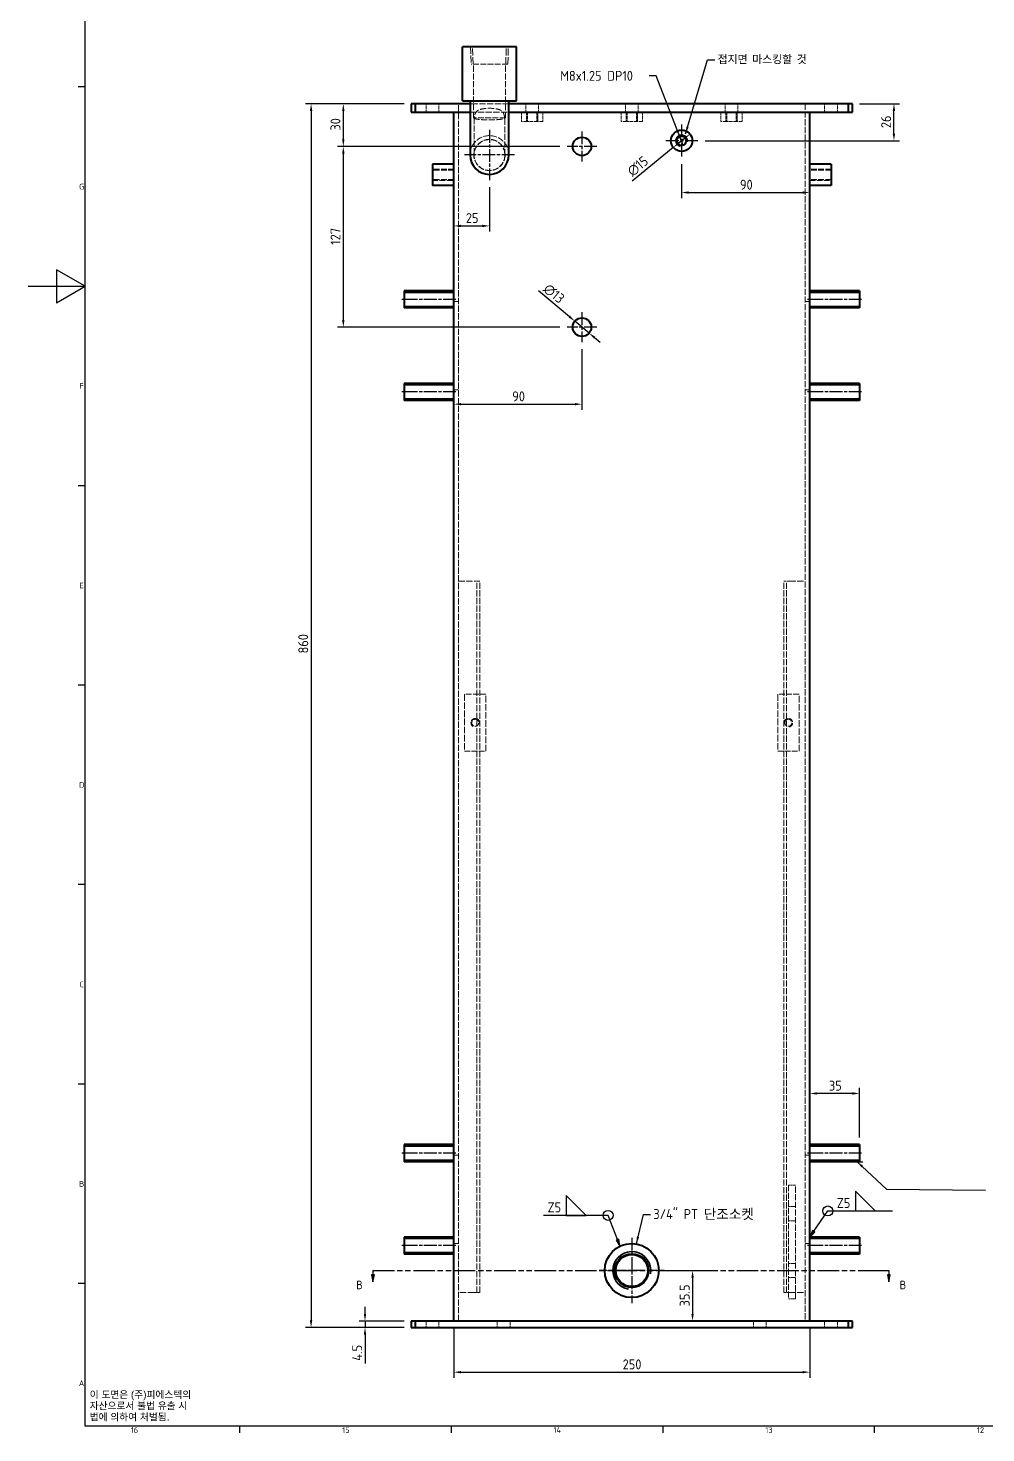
# Model space of a CAD drawing. Header units: millimetres. Extents: x 0 to 2378, y 0 to 1682.
# Drawn here: x 0 to 673, y 35 to 1022 of the extents above; entities that cross this region are included whole.
import ezdxf

# ---------------------------------------------------------------- set-up
doc = ezdxf.new("R2010")
doc.units = ezdxf.units.MM
doc.header["$LTSCALE"] = 2
for name, pattern in [('CHAIN', [0.3543, 0.2362, -0.0295, 0.0591, -0.0295]), ('DASHED', [0.2067, 0.1654, -0.0413]), ('DOUBLE_DASH_CHAIN', [1.2403, 0.6614, -0.0827, 0.1654, -0.0827, 0.1654, -0.0827])]:
    doc.linetypes.add(name, pattern=pattern)
doc.layers.get('0').update_dxf_attribs({"color": 3, "lineweight": 25})
for name, color, linetype, lineweight in [('가려진 것(ISO)', 2, 'DASHED', 18), ('가시적인 것(ISO)', 3, 'Continuous', 40), ('가시적인 좁은 것(ISO)', 3, 'Continuous', 35), ('경계(ISO)', 7, 'Continuous', 25), ('기호(ISO)', 5, 'Continuous', 25), ('단면선(ISO)', 7, 'CHAIN', 25), ('중심 표식(ISO)', 1, 'Continuous', 25), ('중심선(ISO)', 1, 'Continuous', 25), ('치수(ISO)', 2, 'Continuous', 25)]:
    doc.layers.add(name, color=color, linetype=linetype, lineweight=lineweight)
doc.styles.add('문자 텍스트_M2B', font='isocp.shx')
doc.styles.add('문자 텍스트_PSTEK_POSCO', font='isocp.shx')
doc.styles.add('치수 텍스트_PSTEK_POSCO', font='isocp.shx')
doc.dimstyles.new('치수_PSTEK_POSCO', dxfattribs={"dimscale": 2, "dimtxt": 3.5, "dimasz": 2.5, "dimexe": 2, "dimexo": 2.5, "dimgap": 1, "dimtad": 1, "dimrnd": 1e-08, "dimdsep": 46, "dimtxsty": '치수 텍스트_PSTEK_POSCO', "dimcen": 0.09, "dimdle": 10, "dimclrd": 7, "dimclre": 7, "dimclrt": 2, "dimadec": 1, "dimazin": 2, "dimtfac": 1, "dimtmove": 0, "dimatfit": 3, "dimfxl": 0, "dimtolj": 1, "dimlwd": -1, "dimlwe": -1, "dimarcsym": 0})
doc.dimstyles.new('치수_PSTEK_POSCO$7', dxfattribs={"dimscale": 2, "dimtxt": 3.5, "dimasz": 2.5, "dimexe": 2, "dimexo": 2.5, "dimgap": 1, "dimtad": 1, "dimrnd": 1e-08, "dimdsep": 46, "dimtxsty": '치수 텍스트_PSTEK_POSCO', "dimcen": 0.09, "dimdle": 10, "dimclrd": 7, "dimclre": 7, "dimclrt": 2, "dimadec": 1, "dimazin": 2, "dimtfac": 1, "dimtmove": 0, "dimatfit": 3, "dimfxl": 0, "dimtolj": 1, "dimlwd": -1, "dimlwe": -1, "dimarcsym": 0})

# ---------------------------------------------------------------- blocks, each defined once
blk = doc.blocks.new('경계 Default Border')
at = {"layer": '경계(ISO)'}
for p, q in [((20, 490.58), (17.6, 490.58)), ((20, 350.42), (17.6, 350.42)), ((20, 280.33), (17.6, 280.33)), ((20, 210.25), (17.6, 210.25)), ((20, 140.17), (17.6, 140.17)), ((20, 70.08), (17.6, 70.08)), ((74.31, 20), (74.31, 17.6)), ((148.63, 20), (148.63, 17.6)), ((222.94, 20), (222.94, 17.6)), ((297.25, 20), (297.25, 17.6))]:
    blk.add_line(p, q, dxfattribs=at)
at = {"layer": '경계(ISO)', "flags": 128}
for points in [[(20, 20), (20, 821), (1169, 821), (1169, 20), (20, 20)], [(0, 420.5), (20, 420.5), (10, 426.27), (10, 414.73), (20, 420.5)]]:
    blk.add_lwpolyline(points, dxfattribs=at)
at = {"layer": '경계(ISO)', "color": 2, "char_height": 2, "attachment_point": 7, "style": '문자 텍스트_PSTEK_POSCO'}
for s, insert in [('G', (17.92, 454.52)), ('F', (18.03, 384.46)), ('E', (18.03, 314.36)), ('D', (17.92, 244.27)), ('C', (18.03, 174.19)), ('B', (17.92, 104.11)), ('A', (17.81, 34.04)), ('16', (36.04, 17.58)), ('15', (110.35, 17.58)), ('14', (184.55, 17.6)), ('13', (258.97, 17.58)), ('12', (333.29, 17.58))]:
    blk.add_mtext(s, dxfattribs=dict(at, insert=insert))
blk = doc.blocks.new('2dTransSection1')
at = {"layer": '단면선(ISO)', "linetype": 'DOUBLE_DASH_CHAIN', "ltscale": 5.724597}
blk.add_line((121.13, 74.64), (302.36, 74.64), dxfattribs=at)
at = {"layer": '단면선(ISO)', "linetype": 'Continuous'}
for p, q in [((121.13, 74.64), (124.85, 74.64)), ((121.13, 74.64), (121.13, 73.14)), ((298.63, 74.64), (302.36, 74.64)), ((302.36, 74.64), (302.36, 73.14)), ((120.63, 73.14), (121.13, 70.64)), ((121.63, 73.14), (120.63, 73.14)), ((121.13, 73.14), (121.13, 70.64)), ((121.13, 70.64), (121.63, 73.14)), ((301.86, 73.14), (302.36, 70.64)), ((302.86, 73.14), (301.86, 73.14)), ((302.36, 73.14), (302.36, 70.64)), ((302.36, 70.64), (302.86, 73.14))]:
    blk.add_line(p, q, dxfattribs=at)
at = {"layer": '단면선(ISO)', "linetype": 'Continuous', "flags": 128}
for points in [[(120.63, 73.14), (121.13, 70.64), (121.63, 73.14), (120.63, 73.14)], [(301.86, 73.14), (302.36, 70.64), (302.86, 73.14), (301.86, 73.14)]]:
    blk.add_lwpolyline(points, dxfattribs=at)
at = {"layer": '단면선(ISO)'}
for points in [[(120.63, 73.14), (121.13, 70.64), (121.63, 73.14), (120.63, 73.14)], [(301.86, 73.14), (302.36, 70.64), (302.86, 73.14), (301.86, 73.14)]]:
    blk.add_solid(points, dxfattribs=at)
at = {"layer": '단면선(ISO)', "char_height": 3, "attachment_point": 7, "style": '문자 텍스트_M2B'}
for insert in [(115.27, 68.08), (306.17, 68.08)]:
    blk.add_mtext('B', dxfattribs=dict(at, insert=insert))
blk = doc.blocks.new('*D24')
at = {"layer": 'Defpoints', "color": 0, "transparency": 16777216}
for p in [(236.7, 113.79), (269.12, 113.79), (269.12, 109.29)]:
    blk.add_point(p, dxfattribs=at)
at = {"layer": '치수(ISO)', "color": 7, "transparency": 16777216}
for p, q in [((236.7, 118.79), (236.7, 123.79)), ((264.12, 113.79), (232.7, 113.79)), ((264.12, 109.29), (232.7, 109.29)), ((236.7, 113.79), (236.7, 109.29)), ((236.7, 104.29), (236.7, 83.86))]:
    blk.add_line(p, q, dxfattribs=at)
for points in [[(235.86, 118.79), (237.53, 118.79), (236.7, 113.79)], [(235.86, 104.29), (237.53, 104.29), (236.7, 109.29)]]:
    blk.add_solid(points, dxfattribs=at)
at = {"layer": '치수(ISO)', "color": 2, "transparency": 16777216, "insert": (231.2, 85.86), "char_height": 7, "attachment_point": 4, "rotation": 90, "style": '치수 텍스트_PSTEK_POSCO'}
blk.add_mtext('\\A1;4.5', dxfattribs=at)
blk = doc.blocks.new('*D25')
at = {"layer": 'Defpoints', "color": 0, "transparency": 16777216}
for p in [(299.12, 113.79), (549.12, 113.79), (549.12, 77.84)]:
    blk.add_point(p, dxfattribs=at)
at = {"layer": '치수(ISO)', "color": 7, "transparency": 16777216}
for p, q in [((299.12, 108.79), (299.12, 73.84)), ((549.12, 108.79), (549.12, 73.84)), ((304.12, 77.84), (544.12, 77.84))]:
    blk.add_line(p, q, dxfattribs=at)
for points in [[(304.12, 78.67), (304.12, 77.01), (299.12, 77.84)], [(544.12, 78.67), (544.12, 77.01), (549.12, 77.84)]]:
    blk.add_solid(points, dxfattribs=at)
at = {"layer": '치수(ISO)', "color": 2, "transparency": 16777216, "insert": (417.73, 83.34), "char_height": 7, "attachment_point": 4, "style": '치수 텍스트_PSTEK_POSCO'}
blk.add_mtext('\\A1;250', dxfattribs=at)
blk = doc.blocks.new('*D26')
at = {"layer": 'Defpoints', "color": 0, "transparency": 16777216}
for p in [(269.12, 969.29), (221.46, 939.29), (378.62, 939.29)]:
    blk.add_point(p, dxfattribs=at)
at = {"layer": '치수(ISO)', "color": 7, "transparency": 16777216}
for p, q in [((264.12, 969.29), (217.46, 969.29)), ((221.46, 964.29), (221.46, 944.29)), ((373.62, 939.29), (217.46, 939.29))]:
    blk.add_line(p, q, dxfattribs=at)
for points in [[(220.63, 964.29), (222.3, 964.29), (221.46, 969.29)], [(220.63, 944.29), (222.3, 944.29), (221.46, 939.29)]]:
    blk.add_solid(points, dxfattribs=at)
at = {"layer": '치수(ISO)', "color": 2, "transparency": 16777216, "insert": (215.96, 950.43), "char_height": 7, "attachment_point": 4, "rotation": 90, "style": '치수 텍스트_PSTEK_POSCO'}
blk.add_mtext('\\A1;30', dxfattribs=at)
blk = doc.blocks.new('*D27')
at = {"layer": 'Defpoints', "color": 0, "transparency": 16777216}
for p in [(378.62, 939.29), (221.46, 812.29), (378.62, 812.29)]:
    blk.add_point(p, dxfattribs=at)
at = {"layer": '치수(ISO)', "color": 7, "transparency": 16777216}
for p, q in [((373.62, 939.29), (217.46, 939.29)), ((221.46, 934.29), (221.46, 817.29)), ((373.62, 812.29), (217.46, 812.29))]:
    blk.add_line(p, q, dxfattribs=at)
for points in [[(220.63, 934.29), (222.3, 934.29), (221.46, 939.29)], [(220.63, 817.29), (222.3, 817.29), (221.46, 812.29)]]:
    blk.add_solid(points, dxfattribs=at)
at = {"layer": '치수(ISO)', "color": 2, "transparency": 16777216, "insert": (215.96, 870.19), "char_height": 7, "attachment_point": 4, "rotation": 90, "style": '치수 텍스트_PSTEK_POSCO'}
blk.add_mtext('\\A1;127', dxfattribs=at)
blk = doc.blocks.new('*D28')
at = {"layer": 'Defpoints', "color": 0, "transparency": 16777216}
for p in [(389.12, 801.79), (299.12, 758.15), (389.12, 758.15)]:
    blk.add_point(p, dxfattribs=at)
at = {"layer": '치수(ISO)', "color": 7, "transparency": 16777216}
for p, q in [((389.12, 796.79), (389.12, 754.15)), ((304.12, 758.15), (384.12, 758.15))]:
    blk.add_line(p, q, dxfattribs=at)
for points in [[(304.12, 758.98), (304.12, 757.31), (299.12, 758.15)], [(384.12, 758.98), (384.12, 757.31), (389.12, 758.15)]]:
    blk.add_solid(points, dxfattribs=at)
at = {"layer": '치수(ISO)', "color": 2, "transparency": 16777216, "insert": (340.13, 763.65), "char_height": 7, "attachment_point": 4, "style": '치수 텍스트_PSTEK_POSCO'}
blk.add_mtext('\\A1;90', dxfattribs=at)
blk = doc.blocks.new('*D29')
at = {"layer": 'Defpoints', "color": 0, "transparency": 16777216}
for p in [(384.13, 816.45), (394.12, 808.13)]:
    blk.add_point(p, dxfattribs=at)
at = {"layer": '치수(ISO)', "color": 7, "transparency": 16777216}
for p, q in [((380.29, 819.65), (358.51, 837.78)), ((394.12, 808.13), (384.13, 816.45)), ((397.96, 804.93), (401.8, 801.73))]:
    blk.add_line(p, q, dxfattribs=at)
for points in [[(380.82, 820.29), (379.76, 819), (384.13, 816.45)], [(398.49, 805.57), (397.43, 804.29), (394.12, 808.13)]]:
    blk.add_solid(points, dxfattribs=at)
at = {"layer": '치수(ISO)', "color": 2, "transparency": 16777216, "insert": (363.57, 840.73), "char_height": 7, "attachment_point": 4, "rotation": 320.20955, "style": '치수 텍스트_PSTEK_POSCO'}
blk.add_mtext('\\A1;∅13', dxfattribs=at)
blk = doc.blocks.new('*D30')
at = {"layer": 'Defpoints', "color": 0, "transparency": 16777216}
for p in [(579.12, 969.29), (608.31, 969.29), (470.62, 943.29)]:
    blk.add_point(p, dxfattribs=at)
at = {"layer": '치수(ISO)', "color": 7, "transparency": 16777216}
for p, q in [((584.12, 969.29), (612.31, 969.29)), ((608.31, 948.29), (608.31, 964.29)), ((475.62, 943.29), (612.31, 943.29))]:
    blk.add_line(p, q, dxfattribs=at)
for points in [[(607.47, 964.29), (609.14, 964.29), (608.31, 969.29)], [(607.47, 948.29), (609.14, 948.29), (608.31, 943.29)]]:
    blk.add_solid(points, dxfattribs=at)
at = {"layer": '치수(ISO)', "color": 2, "transparency": 16777216, "insert": (602.81, 952.17), "char_height": 7, "attachment_point": 4, "rotation": 90, "style": '치수 텍스트_PSTEK_POSCO'}
blk.add_mtext('\\A1;26', dxfattribs=at)
blk = doc.blocks.new('*D31')
at = {"layer": 'Defpoints', "color": 0, "transparency": 16777216}
for p in [(459.12, 931.79), (549.12, 906.91), (549.12, 899.38)]:
    blk.add_point(p, dxfattribs=at)
at = {"layer": '치수(ISO)', "color": 7, "transparency": 16777216}
for p, q in [((459.12, 926.79), (459.12, 902.91)), ((464.12, 906.91), (544.12, 906.91))]:
    blk.add_line(p, q, dxfattribs=at)
for points in [[(464.12, 907.74), (464.12, 906.07), (459.12, 906.91)], [(544.12, 907.74), (544.12, 906.07), (549.12, 906.91)]]:
    blk.add_solid(points, dxfattribs=at)
at = {"layer": '치수(ISO)', "color": 2, "transparency": 16777216, "insert": (500.13, 912.41), "char_height": 7, "attachment_point": 4, "style": '치수 텍스트_PSTEK_POSCO'}
blk.add_mtext('\\A1;90', dxfattribs=at)
blk = doc.blocks.new('*D32')
at = {"layer": 'Defpoints', "color": 0, "transparency": 16777216}
for p in [(464.95, 948.02), (453.3, 938.56)]:
    blk.add_point(p, dxfattribs=at)
at = {"layer": '치수(ISO)', "color": 7, "transparency": 16777216}
for p, q in [((453.3, 938.56), (424.3, 914.99)), ((461.07, 944.86), (457.18, 941.71))]:
    blk.add_line(p, q, dxfattribs=at)
for points in [[(460.54, 945.51), (461.59, 944.22), (464.95, 948.02)], [(456.66, 942.36), (457.71, 941.06), (453.3, 938.56)]]:
    blk.add_solid(points, dxfattribs=at)
at = {"layer": '치수(ISO)', "color": 2, "transparency": 16777216, "insert": (422.39, 920.52), "char_height": 7, "attachment_point": 4, "rotation": 39.09843, "style": '치수 텍스트_PSTEK_POSCO'}
blk.add_mtext('\\A1;∅15', dxfattribs=at)
blk = doc.blocks.new('*D33')
at = {"layer": 'Defpoints', "color": 0, "transparency": 16777216}
for p in [(324.12, 915.69), (299.12, 883.44), (324.12, 883.44)]:
    blk.add_point(p, dxfattribs=at)
at = {"layer": '치수(ISO)', "color": 7, "transparency": 16777216}
for p, q in [((324.12, 910.69), (324.12, 879.44)), ((304.12, 883.44), (319.12, 883.44))]:
    blk.add_line(p, q, dxfattribs=at)
for points in [[(304.12, 884.27), (304.12, 882.61), (299.12, 883.44)], [(319.12, 884.27), (319.12, 882.61), (324.12, 883.44)]]:
    blk.add_solid(points, dxfattribs=at)
at = {"layer": '치수(ISO)', "color": 2, "transparency": 16777216, "insert": (307.54, 888.94), "char_height": 7, "attachment_point": 4, "style": '치수 텍스트_PSTEK_POSCO'}
blk.add_mtext('\\A1;25', dxfattribs=at)
blk = doc.blocks.new('*D34')
at = {"layer": 'Defpoints', "color": 0, "transparency": 16777216}
for p in [(447.12, 149.29), (466.83, 113.79), (466.83, 113.79)]:
    blk.add_point(p, dxfattribs=at)
at = {"layer": '치수(ISO)', "color": 7, "transparency": 16777216}
for p, q in [((452.12, 149.29), (470.83, 149.29)), ((466.83, 144.29), (466.83, 118.79))]:
    blk.add_line(p, q, dxfattribs=at)
for points in [[(466, 144.29), (467.66, 144.29), (466.83, 149.29)], [(466, 118.79), (467.66, 118.79), (466.83, 113.79)]]:
    blk.add_solid(points, dxfattribs=at)
at = {"layer": '치수(ISO)', "color": 2, "transparency": 16777216, "insert": (461.33, 124.04), "char_height": 7, "attachment_point": 4, "rotation": 90, "style": '치수 텍스트_PSTEK_POSCO'}
blk.add_mtext('\\A1;35.5', dxfattribs=at)
blk = doc.blocks.new('*D35')
at = {"layer": 'Defpoints', "color": 0, "transparency": 16777216}
for p in [(269.12, 969.29), (198.82, 109.29), (269.12, 109.29)]:
    blk.add_point(p, dxfattribs=at)
at = {"layer": '치수(ISO)', "color": 7, "transparency": 16777216}
for p, q in [((264.12, 969.29), (194.82, 969.29)), ((198.82, 964.29), (198.82, 114.29)), ((264.12, 109.29), (194.82, 109.29))]:
    blk.add_line(p, q, dxfattribs=at)
for points in [[(197.99, 964.29), (199.66, 964.29), (198.82, 969.29)], [(197.99, 114.29), (199.66, 114.29), (198.82, 109.29)]]:
    blk.add_solid(points, dxfattribs=at)
at = {"layer": '치수(ISO)', "color": 2, "transparency": 16777216, "insert": (193.32, 582.98), "char_height": 7, "attachment_point": 4, "rotation": 90, "style": '치수 텍스트_PSTEK_POSCO'}
blk.add_mtext('\\A1;860', dxfattribs=at)
blk = doc.blocks.new('*D36')
at = {"layer": 'Defpoints', "color": 0, "transparency": 16777216}
for p in [(549.12, 273.72), (549.12, 237.79), (584.12, 237.79)]:
    blk.add_point(p, dxfattribs=at)
at = {"layer": '치수(ISO)', "color": 7, "transparency": 16777216}
for p, q in [((549.12, 242.79), (549.12, 277.72)), ((584.12, 242.79), (584.12, 277.72)), ((579.12, 273.72), (554.12, 273.72))]:
    blk.add_line(p, q, dxfattribs=at)
for points in [[(554.12, 274.55), (554.12, 272.88), (549.12, 273.72)], [(579.12, 274.55), (579.12, 272.88), (584.12, 273.72)]]:
    blk.add_solid(points, dxfattribs=at)
at = {"layer": '치수(ISO)', "color": 2, "transparency": 16777216, "insert": (562.63, 279.22), "char_height": 7, "attachment_point": 4, "style": '치수 텍스트_PSTEK_POSCO'}
blk.add_mtext('\\A1;35', dxfattribs=at)

msp = doc.modelspace()

# ---------------------------------------------------------------- linework, layer by layer
at = {"layer": '가려진 것(ISO)', "ltscale": 14.811291}
for p, q in [((310.8398, 1009.3854), (311.2223, 997.1454)), ((312.6745, 997.1454), (312.292, 1009.3854)), ((335.5755, 997.1454), (335.958, 1009.3854)), ((337.0276, 997.1454), (337.4101, 1009.3854))]:
    msp.add_line(p, q, dxfattribs=at)
at = {"layer": '가려진 것(ISO)', "ltscale": 12.256541}
msp.add_line((337.0276, 997.1454), (311.2223, 997.1454), dxfattribs=at)
at = {"layer": '가려진 것(ISO)', "ltscale": 13.048587}
for p, q in [((312.8095, 959.3854), (312.8095, 997.1454)), ((335.4405, 959.3854), (335.4405, 997.1454))]:
    msp.add_line(p, q, dxfattribs=at)
at = {"layer": '가려진 것(ISO)', "ltscale": 5.71399}
for p, q in [((279.625, 963.2854), (279.625, 969.2854)), ((288.625, 963.2854), (288.625, 969.2854)), ((349.625, 963.2854), (349.625, 969.2854)), ((358.625, 963.2854), (358.625, 969.2854)), ((419.625, 963.2854), (419.625, 969.2854)), ((428.625, 963.2854), (428.625, 969.2854)), ((489.625, 963.2854), (489.625, 969.2854)), ((498.625, 963.2854), (498.625, 969.2854)), ((559.625, 963.2854), (559.625, 969.2854)), ((568.625, 963.2854), (568.625, 969.2854))]:
    msp.add_line(p, q, dxfattribs=at)
at = {"layer": '가려진 것(ISO)', "ltscale": 13.097622}
for p, q in [((302.325, 113.7854), (302.325, 969.2854)), ((545.925, 969.2854), (545.925, 113.7854))]:
    msp.add_line(p, q, dxfattribs=at)
at = {"layer": '가려진 것(ISO)', "ltscale": 13.159168}
for p, q in [((337.725, 969.2854), (310.525, 969.2854)), ((310.525, 963.2854), (337.725, 963.2854))]:
    msp.add_line(p, q, dxfattribs=at)
at = {"layer": '가려진 것(ISO)', "ltscale": 12.284432}
msp.add_line((335.4405, 959.3854), (312.8095, 959.3854), dxfattribs=at)
at = {"layer": '가려진 것(ISO)', "ltscale": 0.774558}
for p, q in [((313.5067, 958.9664), (312.8095, 959.3854)), ((334.7432, 958.9664), (335.4405, 959.3854))]:
    msp.add_line(p, q, dxfattribs=at)
at = {"layer": '가려진 것(ISO)', "ltscale": 12.747912}
for p, q in [((313.325, 959.1866), (313.325, 933.2854)), ((334.925, 933.2854), (334.925, 959.1866))]:
    msp.add_line(p, q, dxfattribs=at)
at = {"layer": '가려진 것(ISO)', "ltscale": 6.190164}
for p, q in [((346.6194, 963.2854), (346.6194, 956.7854)), ((350.125, 963.2854), (350.125, 956.7854)), ((350.3722, 963.2854), (350.3722, 956.7854)), ((350.8015, 963.2854), (350.8015, 956.7854)), ((357.4485, 963.2854), (357.4485, 956.7854)), ((357.8778, 963.2854), (357.8778, 956.7854)), ((358.125, 956.7854), (358.125, 963.2854)), ((361.6305, 963.2854), (361.6305, 956.7854)), ((416.6194, 963.2854), (416.6194, 956.7854)), ((420.125, 963.2854), (420.125, 956.7854)), ((420.3722, 963.2854), (420.3722, 956.7854)), ((420.8015, 963.2854), (420.8015, 956.7854)), ((427.4485, 963.2854), (427.4485, 956.7854)), ((427.8778, 963.2854), (427.8778, 956.7854)), ((428.125, 956.7854), (428.125, 963.2854)), ((431.6305, 963.2854), (431.6305, 956.7854)), ((486.6194, 963.2854), (486.6194, 956.7854)), ((490.125, 963.2854), (490.125, 956.7854)), ((490.3722, 963.2854), (490.3722, 956.7854)), ((490.8015, 963.2854), (490.8015, 956.7854)), ((497.4485, 963.2854), (497.4485, 956.7854)), ((497.8778, 963.2854), (497.8778, 956.7854)), ((498.125, 956.7854), (498.125, 963.2854)), ((501.6305, 963.2854), (501.6305, 956.7854))]:
    msp.add_line(p, q, dxfattribs=at)
at = {"layer": '가려진 것(ISO)', "ltscale": 7.147801}
for p, q in [((350.3722, 956.7854), (346.6194, 956.7854)), ((357.8778, 956.7854), (350.3722, 956.7854)), ((361.6305, 956.7854), (357.8778, 956.7854)), ((420.3722, 956.7854), (416.6194, 956.7854)), ((427.8778, 956.7854), (420.3722, 956.7854)), ((431.6305, 956.7854), (427.8778, 956.7854)), ((490.3722, 956.7854), (486.6194, 956.7854)), ((497.8778, 956.7854), (490.3722, 956.7854)), ((501.6305, 956.7854), (497.8778, 956.7854))]:
    msp.add_line(p, q, dxfattribs=at)
at = {"layer": '가려진 것(ISO)', "ltscale": 12.094824}
for p, q in [((299.125, 923.2854), (284.125, 923.2854)), ((299.125, 922.6089), (284.125, 922.6089)), ((564.125, 923.2854), (549.125, 923.2854)), ((564.125, 922.6089), (549.125, 922.6089)), ((299.125, 915.9619), (284.125, 915.9619)), ((284.125, 915.2854), (299.125, 915.2854)), ((564.125, 915.9619), (549.125, 915.9619)), ((549.125, 915.2854), (564.125, 915.2854)), ((321.625, 554.2854), (306.625, 554.2854)), ((541.625, 554.2854), (526.625, 554.2854)), ((306.625, 514.2854), (321.625, 514.2854)), ((526.625, 514.2854), (541.625, 514.2854))]:
    msp.add_line(p, q, dxfattribs=at)
at = {"layer": '가려진 것(ISO)', "ltscale": 3.047415}
for p, q in [((302.325, 830.2854), (299.125, 830.2854)), ((549.125, 830.2854), (545.925, 830.2854)), ((302.325, 768.2854), (299.125, 768.2854)), ((549.125, 768.2854), (545.925, 768.2854)), ((302.325, 230.2854), (299.125, 230.2854)), ((549.125, 230.2854), (545.925, 230.2854)), ((302.325, 168.2854), (299.125, 168.2854)), ((549.125, 168.2854), (545.925, 168.2854))]:
    msp.add_line(p, q, dxfattribs=at)
at = {"layer": '가려진 것(ISO)', "ltscale": 13.304306}
for p, q in [((302.325, 633.7854), (313.325, 633.7854)), ((534.925, 633.7854), (545.925, 633.7854)), ((313.325, 133.7854), (302.325, 133.7854)), ((534.925, 133.7854), (545.925, 133.7854))]:
    msp.add_line(p, q, dxfattribs=at)
at = {"layer": '가려진 것(ISO)', "ltscale": 5.983681}
for p, q in [((317.325, 633.7854), (313.325, 633.7854)), ((534.925, 633.7854), (530.925, 633.7854)), ((313.325, 133.7854), (317.325, 133.7854)), ((534.925, 133.7854), (530.925, 133.7854))]:
    msp.add_line(p, q, dxfattribs=at)
at = {"layer": '가려진 것(ISO)', "ltscale": 13.005186}
for p, q in [((315.325, 133.7854), (315.325, 633.7854)), ((317.325, 133.7854), (317.325, 633.7854)), ((530.925, 133.7854), (530.925, 633.7854)), ((532.925, 133.7854), (532.925, 633.7854))]:
    msp.add_line(p, q, dxfattribs=at)
at = {"layer": '가려진 것(ISO)', "ltscale": 13.822656}
for p, q in [((306.625, 554.2854), (306.625, 514.2854)), ((321.625, 514.2854), (321.625, 554.2854)), ((526.625, 554.2854), (526.625, 514.2854)), ((541.625, 514.2854), (541.625, 554.2854))]:
    msp.add_line(p, q, dxfattribs=at)
at = {"layer": '가려진 것(ISO)', "ltscale": 12.901145}
for p, q in [((534.125, 209.2854), (534.125, 129.2854)), ((539.125, 129.2854), (539.125, 209.2854))]:
    msp.add_line(p, q, dxfattribs=at)
at = {"layer": '가려진 것(ISO)', "ltscale": 4.761642}
for p, q in [((539.125, 209.2854), (534.125, 209.2854)), ((534.125, 194.2854), (539.125, 194.2854)), ((534.125, 184.2854), (539.125, 184.2854)), ((534.125, 154.2854), (539.125, 154.2854)), ((534.125, 144.2854), (539.125, 144.2854)), ((534.125, 129.2854), (539.125, 129.2854))]:
    msp.add_line(p, q, dxfattribs=at)
at = {"layer": '가려진 것(ISO)', "ltscale": 4.285467}
for p, q in [((279.625, 109.2854), (279.625, 113.7854)), ((288.625, 109.2854), (288.625, 113.7854)), ((329.625, 109.2854), (329.625, 113.7854)), ((338.625, 109.2854), (338.625, 113.7854)), ((509.625, 109.2854), (509.625, 113.7854)), ((518.625, 109.2854), (518.625, 113.7854)), ((559.625, 109.2854), (559.625, 113.7854)), ((568.625, 109.2854), (568.625, 113.7854))]:
    msp.add_line(p, q, dxfattribs=at)
at = {"layer": '가려진 것(ISO)', "ltscale": 12.860526}
msp.add_circle((324.125, 933.2854), 11, dxfattribs=at)
at = {"layer": '가려진 것(ISO)', "ltscale": 12.626698}
msp.add_circle((324.125, 933.2854), 10.8, dxfattribs=at)
at = {"layer": '가려진 것(ISO)', "ltscale": 12.45542}
for centre in [(314.125, 534.2854), (534.125, 534.2854)]:
    msp.add_circle(centre, 2.4585, dxfattribs=at)
at = {"layer": '가려진 것(ISO)', "ltscale": 12.918983}
msp.add_arc((324.125, 933.2854), 13.6, 0, 180, dxfattribs=at)
at = {"layer": '가려진 것(ISO)', "ltscale": 11.399102}
for centre, start, end in [((314.125, 534.2854), 350, 260), ((534.125, 534.2854), 280, 190)]:
    msp.add_arc(centre, 3, start, end, dxfattribs=at)
at = {"layer": '가려진 것(ISO)', "ltscale": 13.097904}
msp.add_open_spline([(313.4719, 959.3854), (313.3268, 959.2875), (313.2885, 959.1885), (313.4663, 958.9426), (313.8146, 958.7983), (314.9648, 958.5281), (315.7526, 958.4041), (317.6993, 958.1894), (318.8434, 958.1011), (321.3759, 957.977), (322.7436, 957.9438), (324.125, 957.9438), (325.0714, 957.9438), (326.0135, 957.9593), (327.8147, 958.0189), (328.6675, 958.0618), (330.703, 958.2011), (331.7854, 958.3122), (333.5369, 958.5718), (334.18, 958.7182), (334.9324, 959.0302), (335.0219, 959.1932), (334.8073, 959.3648), (334.7933, 959.3751), (334.778, 959.3854)], degree=3, knots=[-1.89990553, -1.89990553, -1.89990553, -1.89990553, -1.62770905, -1.62770905, -1.22203518, -1.22203518, -0.82025141, -0.82025141, -0.41440984, -0.41440984, 0, 0, 0, 0.28394085, 0.28394085, 0.55997662, 0.55997662, 0.98875472, 0.98875472, 1.42489447, 1.42489447, 1.87097513, 1.87097513, 1.89947371, 1.89947371, 1.89947371, 1.89947371], dxfattribs=at)
at = {"layer": '가려진 것(ISO)', "ltscale": 13.375072}
msp.add_open_spline([(334.778, 959.3854), (334.7013, 960.1666), (334.5879, 960.9018), (334.2054, 962.2661), (333.9437, 962.8483), (333.0913, 964.0246), (332.4263, 964.5332), (330.7372, 965.3043), (329.7521, 965.574), (327.3767, 965.9734), (326.0421, 966.0774), (323.2676, 966.1244), (321.8532, 966.0607), (319.3303, 965.7458), (318.2287, 965.519), (316.3235, 964.8185), (315.5835, 964.3711), (314.5387, 963.2623), (314.1895, 962.6409), (313.6958, 961.1168), (313.5602, 960.2848), (313.4719, 959.3854)], degree=3, knots=[-3.23884669, -3.23884669, -3.23884669, -3.23884669, -2.97634439, -2.97634439, -2.70861274, -2.70861274, -2.34505295, -2.34505295, -2.00405746, -2.00405746, -1.63488458, -1.63488458, -1.25155033, -1.25155033, -0.90838332, -0.90838332, -0.57132668, -0.57132668, -0.2810362, -0.2810362, 0, 0, 0, 0], dxfattribs=at)
at = {"layer": '가시적인 것(ISO)'}
for p, q in [((343.125, 1009.3854), (305.125, 1009.3854)), ((305.125, 971.3854), (305.125, 1009.3854)), ((343.125, 971.3854), (343.125, 1009.3854)), ((272.125, 969.2854), (269.125, 969.2854)), ((269.125, 969.2854), (269.125, 963.2854)), ((272.125, 963.2854), (272.125, 969.2854)), ((310.525, 969.2854), (272.125, 969.2854)), ((305.125, 971.3854), (343.125, 971.3854)), ((310.525, 971.3854), (310.525, 933.2854)), ((337.725, 933.2854), (337.725, 971.3854)), ((576.125, 969.2854), (337.725, 969.2854)), ((576.125, 969.2854), (576.125, 963.2854)), ((579.125, 969.2854), (576.125, 969.2854)), ((579.125, 963.2854), (579.125, 969.2854)), ((269.125, 963.2854), (272.125, 963.2854)), ((272.125, 963.2854), (310.525, 963.2854)), ((299.125, 113.7854), (299.125, 963.2854)), ((337.725, 963.2854), (576.125, 963.2854)), ((549.125, 113.7854), (549.125, 963.2854)), ((576.125, 963.2854), (579.125, 963.2854)), ((284.125, 926.7854), (284.125, 911.7854)), ((299.125, 926.7854), (284.125, 926.7854)), ((564.125, 926.7854), (549.125, 926.7854)), ((564.125, 926.7854), (564.125, 911.7854)), ((299.125, 911.7854), (284.125, 911.7854)), ((564.125, 911.7854), (549.125, 911.7854)), ((264.125, 837.7854), (264.125, 825.7854)), ((299.125, 837.7854), (264.125, 837.7854)), ((584.125, 837.7854), (549.125, 837.7854)), ((584.125, 837.7854), (584.125, 825.7854)), ((299.125, 825.7854), (264.125, 825.7854)), ((584.125, 825.7854), (549.125, 825.7854)), ((264.125, 772.7854), (264.125, 760.7854)), ((299.125, 772.7854), (264.125, 772.7854)), ((584.125, 772.7854), (549.125, 772.7854)), ((584.125, 772.7854), (584.125, 760.7854)), ((299.125, 760.7854), (264.125, 760.7854)), ((584.125, 760.7854), (549.125, 760.7854)), ((264.125, 237.7854), (264.125, 225.7854)), ((299.125, 237.7854), (264.125, 237.7854)), ((584.125, 237.7854), (549.125, 237.7854)), ((584.125, 237.7854), (584.125, 225.7854)), ((299.125, 225.7854), (264.125, 225.7854)), ((584.125, 225.7854), (549.125, 225.7854)), ((264.125, 172.7854), (264.125, 160.7854)), ((299.125, 172.7854), (264.125, 172.7854)), ((584.125, 172.7854), (549.125, 172.7854)), ((584.125, 172.7854), (584.125, 160.7854)), ((299.125, 160.7854), (264.125, 160.7854)), ((584.125, 160.7854), (549.125, 160.7854)), ((272.125, 113.7854), (269.125, 113.7854)), ((269.125, 113.7854), (269.125, 109.2854)), ((269.125, 109.2854), (272.125, 109.2854)), ((272.125, 109.2854), (272.125, 113.7854)), ((576.125, 113.7854), (272.125, 113.7854)), ((272.125, 109.2854), (576.125, 109.2854)), ((579.125, 113.7854), (576.125, 113.7854)), ((576.125, 113.7854), (576.125, 109.2854)), ((576.125, 109.2854), (579.125, 109.2854)), ((579.125, 109.2854), (579.125, 113.7854))]:
    msp.add_line(p, q, dxfattribs=at)
for centre, radius in [((459.125, 943.2854), 7.5), ((389.125, 939.2854), 6.5), ((459.125, 943.2854), 3.3235), ((389.125, 812.2854), 6.5), ((424.125, 149.2854), 19), ((424.125, 149.2854), 11.833), ((424.125, 149.2854), 11.4505), ((424.125, 149.2854), 11.3155)]:
    msp.add_circle(centre, radius, dxfattribs=at)
msp.add_arc((324.125, 933.2854), 13.6, 180, 0, dxfattribs=at)
at = {"layer": '가시적인 좁은 것(ISO)'}
for p, q in [((299.125, 836.7354), (264.125, 836.7354)), ((584.125, 836.7354), (549.125, 836.7354)), ((264.125, 826.8354), (299.125, 826.8354)), ((549.125, 826.8354), (584.125, 826.8354)), ((299.125, 771.7354), (264.125, 771.7354)), ((584.125, 771.7354), (549.125, 771.7354)), ((264.125, 761.8354), (299.125, 761.8354)), ((549.125, 761.8354), (584.125, 761.8354)), ((299.125, 236.7354), (264.125, 236.7354)), ((584.125, 236.7354), (549.125, 236.7354)), ((264.125, 226.8354), (299.125, 226.8354)), ((549.125, 226.8354), (584.125, 226.8354)), ((299.125, 171.7354), (264.125, 171.7354)), ((584.125, 171.7354), (549.125, 171.7354)), ((264.125, 161.8354), (299.125, 161.8354)), ((549.125, 161.8354), (584.125, 161.8354))]:
    msp.add_line(p, q, dxfattribs=at)
for centre, radius in [((459.125, 943.2854), 4), ((424.125, 149.2854), 13.2851)]:
    msp.add_arc(centre, radius, 350, 260, dxfattribs=at)
at = {"layer": '기호(ISO)', "color": 7}
for p, q in [((562.7818, 225.7854), (586.3682, 225.7854)), ((407.4939, 188.039), (362.1216, 188.039)), ((413.9981, 171.0268), (407.4939, 188.039)), ((551.974, 176.8943), (561.8536, 191.1428)), ((561.8536, 191.1428), (607.2258, 191.1428)), ((414.9322, 171.3839), (413.064, 170.6697)), ((413.064, 170.6697), (415.7837, 166.3565)), ((413.9981, 171.0268), (415.7837, 166.3565)), ((415.7837, 166.3565), (414.9322, 171.3839)), ((551.1522, 177.4641), (549.125, 172.7854)), ((551.974, 176.8943), (549.125, 172.7854)), ((549.125, 172.7854), (552.7958, 176.3245)), ((552.7958, 176.3245), (551.1522, 177.4641))]:
    msp.add_line(p, q, dxfattribs=at)
at = {"layer": '기호(ISO)'}
for p, q in [((391.9939, 188.039), (377.9939, 202.039)), ((377.9939, 202.039), (377.9939, 188.039)), ((595.2258, 191.1428), (581.2258, 205.1428)), ((581.2258, 205.1428), (581.2258, 191.1428)), ((377.9939, 188.039), (391.9939, 188.039)), ((581.2258, 191.1428), (595.2258, 191.1428))]:
    msp.add_line(p, q, dxfattribs=at)
at = {"layer": '기호(ISO)', "color": 7, "flags": 128}
for points in [[(413.064, 170.6697), (415.7837, 166.3565), (414.9321, 171.3839), (413.064, 170.6697)], [(551.1522, 177.4641), (549.125, 172.7854), (552.7958, 176.3245), (551.1522, 177.4641)]]:
    msp.add_lwpolyline(points, dxfattribs=at)
at = {"layer": '기호(ISO)'}
for centre in [(407.4939, 188.039), (561.8536, 191.1428)]:
    msp.add_circle(centre, 3.5, dxfattribs=at)
at = {"layer": '기호(ISO)', "color": 7}
for points in [[(413.064, 170.6697), (415.7837, 166.3565), (414.9321, 171.3839), (413.064, 170.6697)], [(551.1522, 177.4641), (549.125, 172.7854), (552.7958, 176.3245), (551.1522, 177.4641)]]:
    msp.add_solid(points, dxfattribs=at)
at = {"layer": '중심 표식(ISO)', "linetype": 'CHAIN', "ltscale": 19.051651}
for p, q in [((324.125, 950.8854), (324.125, 915.6854)), ((389.125, 949.7854), (389.125, 928.7854)), ((459.125, 954.7854), (459.125, 931.7854)), ((399.625, 939.2854), (378.625, 939.2854)), ((470.625, 943.2854), (447.625, 943.2854)), ((341.725, 933.2854), (306.525, 933.2854)), ((389.125, 822.7854), (389.125, 801.7854)), ((399.625, 812.2854), (378.625, 812.2854)), ((424.125, 172.2854), (424.125, 126.2854)), ((447.125, 149.2854), (401.125, 149.2854))]:
    msp.add_line(p, q, dxfattribs=at)
at = {"layer": '중심선(ISO)', "linetype": 'CHAIN', "ltscale": 19.051651}
for p, q in [((300.625, 831.7854), (262.625, 831.7854)), ((585.625, 831.7854), (547.625, 831.7854)), ((300.625, 766.7854), (262.625, 766.7854)), ((585.625, 766.7854), (547.625, 766.7854)), ((300.625, 231.7854), (262.625, 231.7854)), ((585.625, 231.7854), (547.625, 231.7854)), ((300.625, 166.7854), (262.625, 166.7854)), ((585.625, 166.7854), (547.625, 166.7854))]:
    msp.add_line(p, q, dxfattribs=at)

# ---------------------------------------------------------------- block references
at = {"xscale": 2, "yscale": 2, "zscale": 2}
msp.add_blockref('경계 Default Border', (0, 0), dxfattribs=at)
at = {"layer": '단면선(ISO)', "xscale": 2, "yscale": 2, "zscale": 2}
msp.add_blockref('2dTransSection1', (0, 0), dxfattribs=at)

# ---------------------------------------------------------------- texts
at = {"layer": '기호(ISO)', "color": 2, "attachment_point": 4, "style": '치수 텍스트_PSTEK_POSCO'}
for s, insert, char_height, width in [('{\\fSystem|b0|i0;\\H5.6000;접지면\\fISOCP|b0|i0;\\H5.6000; \\fSystem|b0|i0;\\H5.6000;마스킹할\\fISOCP|b0|i0;\\H5.6000; \\fSystem|b0|i0;\\H5.6000;것}', (484.4254, 1000.2798), 5.6, 64.48017), ('{\\fISOCP|b0|i0;\\H7.0000;3/4" PT 단조소켓}', (439.2987, 188.6222), 7, 83.682957)]:
    msp.add_mtext(s, dxfattribs=dict(at, insert=insert, char_height=char_height, width=width))
at = {"layer": '기호(ISO)', "color": 2, "attachment_point": 4}
for s, insert, char_height, width, line_spacing_factor, style in [('{M8x1.25 DP10}', (373.8568, 988.9193), 7, 60.503693, 0.6125, '치수 텍스트_PSTEK_POSCO'), ('{\\fArial|b0|i0;\\H5.0000;이 도면은 (주)피에스텍의\\P자산으로서 불법 유출 시 \\P법에 의하여 처벌됨.}', (43.2784, 53.9718), 5, 78.612207, 0.944221, '문자 텍스트_PSTEK_POSCO')]:
    msp.add_mtext(s, dxfattribs=dict(at, insert=insert, char_height=char_height, width=width, line_spacing_factor=line_spacing_factor, style=style))
at = {"layer": '기호(ISO)', "color": 7, "char_height": 7, "attachment_point": 7, "style": '치수 텍스트_PSTEK_POSCO'}
for insert in [(568.148, 193.2428), (364.916, 190.139)]:
    msp.add_mtext('Z5', dxfattribs=dict(at, insert=insert))

# ---------------------------------------------------------------- dimensions: what is measured, and where the dimension line sits
at = {"layer": '치수(ISO)', "color": 7}
for base, p1, p2, angle, override, picture, middle in [((198.8229, 109.2854), (269.125, 969.2854), (269.125, 109.2854), 90, {"dimdec": 2, "dimtp": 0, "dimtm": 0, "dimtdec": 2, "dimtofl": 0, "dimatfit": 1}, '*D35', (198.8229, 589.2854)), ((221.4642, 939.2854), (269.125, 969.2854), (378.625, 939.2854), 90, {"dimdec": 2, "dimtp": 0, "dimtm": 0, "dimtdec": 2, "dimtofl": 0, "dimatfit": 1}, '*D26', (221.4642, 954.2854)), ((608.3078, 969.2854), (470.625, 943.2854), (579.125, 969.2854), 90, {"dimdec": 2, "dimtp": 0, "dimtm": 0, "dimtdec": 2, "dimtofl": 0, "dimatfit": 1}, '*D30', (608.3078, 956.2854)), ((221.4642, 812.2854), (378.625, 939.2854), (378.625, 812.2854), 90, {"dimdec": 2, "dimtp": 0, "dimtm": 0, "dimtdec": 2, "dimtofl": 0, "dimatfit": 1}, '*D27', (221.4642, 875.7854)), ((549.125, 906.9062), (459.125, 931.7854), (549.125, 899.3839), 180, {"dimdec": 2, "dimse2": 1, "dimtp": 0, "dimtm": 0, "dimtdec": 2, "dimtofl": 0, "dimatfit": 1}, '*D31', (504.125, 906.9062)), ((549.125, 273.715), (584.125, 237.7854), (549.125, 237.7854), 180, {"dimdec": 2, "dimtp": 0, "dimtm": 0, "dimtdec": 2, "dimtofl": 0, "dimatfit": 1}, '*D36', (566.625, 273.715)), ((466.8301, 113.7854), (447.125, 149.2854), (466.8301, 113.7854), 90, {"dimdec": 2, "dimse2": 1, "dimtp": 0, "dimtm": 0, "dimtdec": 2, "dimtofl": 0, "dimatfit": 1}, '*D34', (466.8301, 131.5354)), ((236.6955, 113.7854), (269.125, 109.2854), (269.125, 113.7854), 90, {"dimdec": 2, "dimtp": 0, "dimtm": 0, "dimtdec": 2, "dimtofl": 1, "dimatfit": 1}, '*D24', (236.6955, 91.2559))]:
    dim = msp.add_linear_dim(base=base, p1=p1, p2=p2, angle=angle, dimstyle='치수_PSTEK_POSCO', override=override, dxfattribs=at)
    dim.commit()
    dim.dimension.update_dxf_attribs({"geometry": picture, "text_midpoint": middle, "dimtype": 160})
for p1, p2, picture, middle in [((464.9455, 948.0153), (453.3045, 938.5555), '*D32', (430.8566, 920.3136)), ((394.1195, 808.1255), (384.1304, 816.4453), '*D29', (365.0025, 832.3767))]:
    dim = msp.add_diameter_dim_2p(p1=p1, p2=p2, dimstyle='치수_PSTEK_POSCO', override={"dimdec": 2, "dimlfac": 1, "dimtp": 0, "dimtm": 0, "dimtdec": 2, "dimatfit": 2}, dxfattribs=at)
    dim.commit()
    dim.dimension.update_dxf_attribs({"geometry": picture, "text_midpoint": middle, "dimtype": 163})
for base, p1, p2, override, picture, middle in [((324.125, 883.4389), (299.125, 883.4389), (324.125, 915.6854), {"dimdec": 2, "dimse1": 1, "dimtp": 0, "dimtm": 0, "dimtdec": 2, "dimtofl": 0, "dimatfit": 1}, '*D33', (311.625, 883.4389)), ((389.125, 758.148), (299.125, 758.148), (389.125, 801.7854), {"dimdec": 2, "dimse1": 1, "dimtp": 0, "dimtm": 0, "dimtdec": 2, "dimtofl": 0, "dimatfit": 1}, '*D28', (344.125, 758.148)), ((549.125, 77.8389), (299.125, 113.7854), (549.125, 113.7854), {"dimdec": 2, "dimtp": 0, "dimtm": 0, "dimtdec": 2, "dimtofl": 0, "dimatfit": 1}, '*D25', (424.125, 77.8389))]:
    dim = msp.add_linear_dim(base=base, p1=p1, p2=p2, dimstyle='치수_PSTEK_POSCO', override=override, dxfattribs=at)
    dim.commit()
    dim.dimension.update_dxf_attribs({"geometry": picture, "text_midpoint": middle, "dimtype": 160})

# ---------------------------------------------------------------- leaders
at = {"layer": '기호(ISO)', "color": 7, "annotation_type": 0, "has_hookline": 1}
for points, hookline_direction, text_width in [([(461.8864, 948.219), (477.4254, 1000.2798), (482.4254, 1000.2798)], 0, 64.186), ([(460.4737, 939.5196), (441.3605, 988.9193), (436.3605, 988.9193)], 1, 51.8055), ([(582.3682, 225.7854), (603.1252, 206.5533), (672.6793, 205.719)], 0, 162.7986), ([(427.3452, 168.0105), (432.2987, 188.6222), (437.2987, 188.6222)], 0, 76.3579)]:
    msp.add_leader(points, dimstyle='치수_PSTEK_POSCO$7', override={"dimtad": 0}, dxfattribs=dict(at, hookline_direction=hookline_direction, text_width=text_width))

doc.saveas('drawing.dxf')
